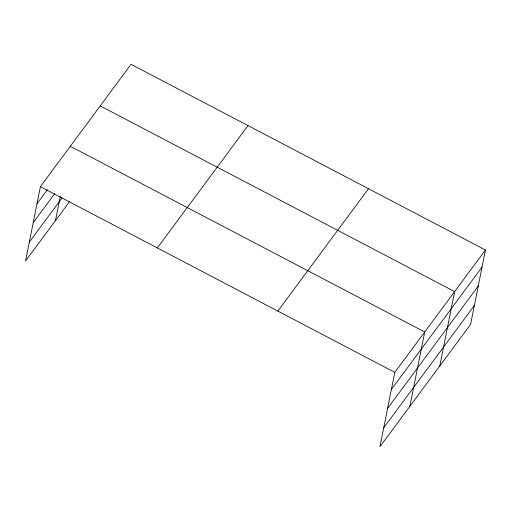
<?xml version="1.0" encoding="UTF-8"?>
<svg xmlns="http://www.w3.org/2000/svg" width="511" height="511" viewBox="0 0 511 511"><rect width="100%" height="100%" fill="white"/><g stroke="black" fill="none" stroke-linecap="round" stroke-linejoin="round"><path stroke-width="0.77" d="M485.45 250.007L394.799 372.366L379.948 446.697L470.599 324.344L485.45 250.007L131.052 64.303L40.401 186.656L25.55 260.993L69.713 201.385M55.463 220.611L60.324 196.288M409.86 406.322L424.711 331.984L70.32 146.28M439.773 365.94L454.63 291.609L100.233 105.905M36.984 203.78L47.427 189.683M33.209 222.662L54.575 193.822M29.325 242.112L62.087 197.891M157.356 247.944L248.007 125.585M277.85 311.078L368.501 188.725M391.375 389.491L482.026 267.132M387.606 408.366L478.258 286.013M383.716 427.816L474.368 305.463M40.401 186.656L394.799 372.366"/></g></svg>
